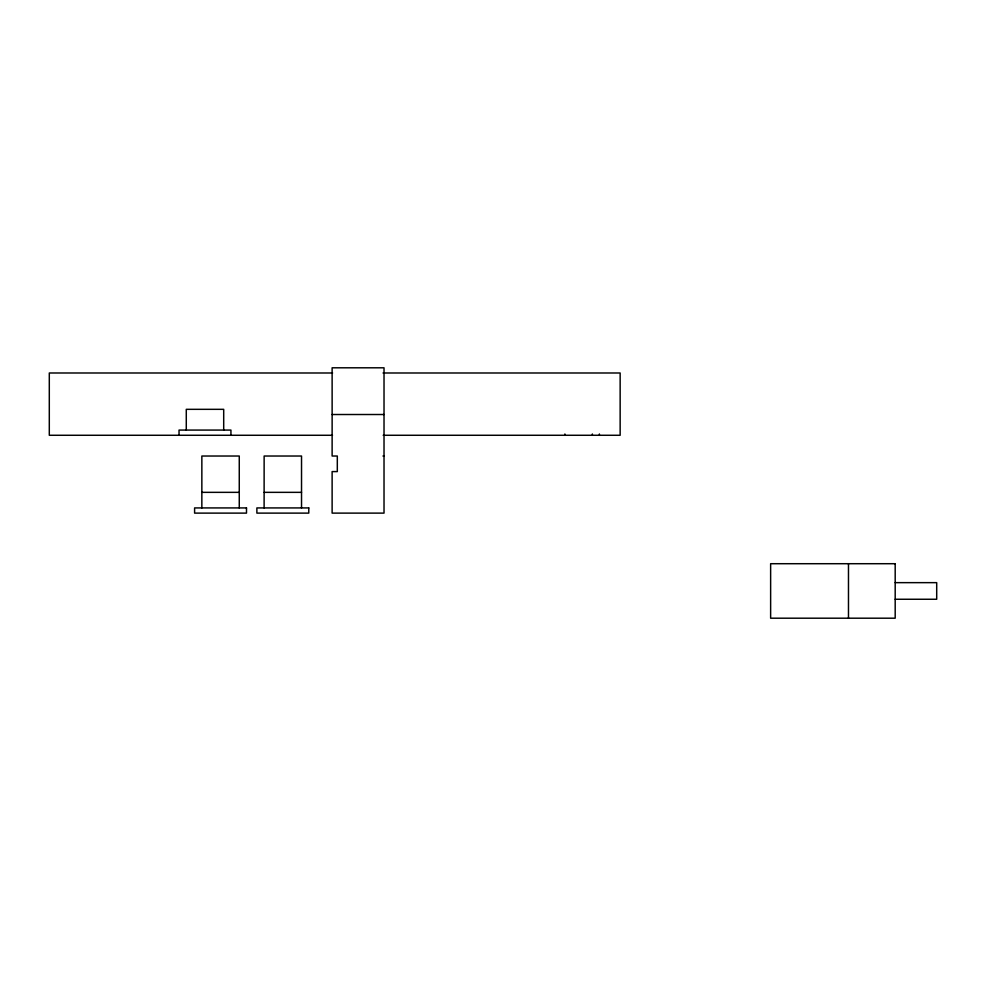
<?xml version="1.0" encoding="UTF-8"?>
<svg xmlns="http://www.w3.org/2000/svg" width="986" height="986" viewBox="0 0 986 986"><rect width="100%" height="100%" fill="white"/><g stroke="black" fill="none" stroke-linecap="round" stroke-linejoin="round"><path stroke-width="1.48" d="M239.265 507.926L239.265 456.025L201.859 456.025L201.847 507.926M301.531 507.926L301.531 456.025L264.137 456.025L264.112 507.926M332.134 414.514L332.122 456.025L337.311 456.025L337.311 471.591L332.122 471.591L332.122 513.114L384.022 513.114L384.022 367.803L332.122 367.803L332.134 414.514L384.022 414.514M332.602 372.991L49.3 372.991L49.3 435.27L332.492 435.27M383.036 372.991L620.145 372.991L620.145 435.27L383.184 435.27M382.975 456.025L384.022 456.025M201.859 492.347L239.265 492.347M264.137 492.347L301.531 492.347M895.189 582.652L936.7 582.652L936.7 599.254L895.189 599.254M848.478 563.709L848.478 618.197M599.389 433.976L599.389 435.27M592.352 433.976L592.352 435.27M564.892 433.976L564.892 435.27M230.934 435.27L230.934 430.081L179.033 430.081L179.033 435.27M223.699 430.081L223.699 409.326L186.28 409.326L186.28 430.081M246.5 507.926L194.599 507.926L194.599 513.114L246.5 513.114L246.5 507.926M308.778 507.926L256.878 507.926L256.878 513.114L308.778 513.114L308.778 507.926M895.189 563.709L770.633 563.709L770.633 618.197L895.189 618.197L895.189 563.709"/></g></svg>
